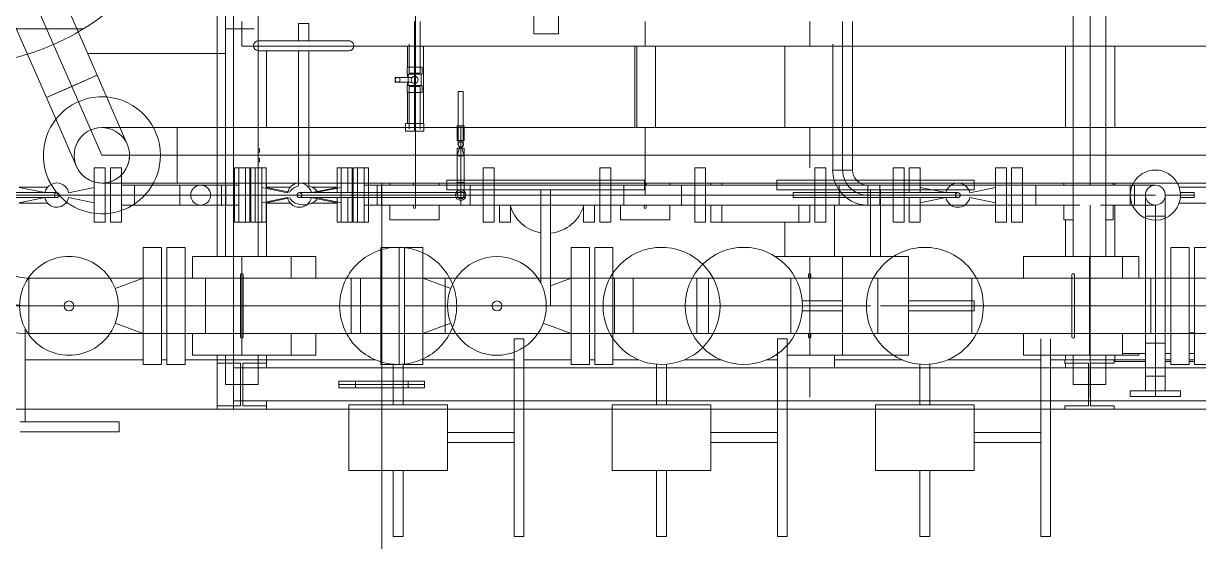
# Model space of a CAD drawing. Header units: inches. Extents: x -1128 to 651, y 96 to 845.
# Drawn here: x -1030.355 to -1027.134, y 722.71 to 724.13 of the extents above; entities that cross this region are included whole.
import ezdxf

# ---------------------------------------------------------------- set-up
doc = ezdxf.new("R2010")
doc.units = ezdxf.units.IN
doc.header["$MEASUREMENT"] = 0
doc.layers.add('EQUIPMENT LAYOUT-EMBED 1_DWG$0$DwgTemplate', color=7, linetype='Continuous')
doc.layers.add('Layout', color=6, linetype='Continuous', lineweight=18)

# ---------------------------------------------------------------- blocks, each defined once
blk = doc.blocks.new('A$C55974CAD')
at = {"layer": 'EQUIPMENT LAYOUT-EMBED 1_DWG$0$DwgTemplate', "color": 9, "lineweight": 0}
for p, q in [((50.5547, 7.6438), (50.5547, 6.8561)), ((49.4, 7.033), (49.4, 7.063)), ((50.05, 6.7737), (50.05, 6.7897)), ((50.0802, 6.45), (50.0198, 6.45)), ((50.255, 6.45), (50.0867, 6.45)), ((50.5547, 6.425), (50.5547, 6.3378)), ((49.5636, 6.375), (49.8636, 6.375)), ((50.05, 6.3473), (50.05, 6.3506)), ((49.475, 5.82), (49.475, 6.08)), ((50.05, 6.0364), (50.05, 6.0395)), ((50.0802, 5.8473), (50.3825, 5.8473)), ((50.3825, 5.8473), (52.2198, 5.8473)), ((50.05, 5.15), (50.255, 5.15)), ((50.5025, 5.15), (50.5775, 5.15)), ((49.525, 4.65), (49.4363, 4.65)), ((49.8636, 4.65), (49.5636, 4.65)), ((50.255, 4.65), (50.1325, 4.65)), ((50.5775, 4.65), (50.5025, 4.65)), ((50.0198, 3.7978), (49.4363, 3.7978)), ((49.5636, 3.8), (49.8636, 3.8)), ((52.2958, 3.7978), (50.0802, 3.7978)), ((50.05, 3.4825), (50.05, 3.5698))]:
    blk.add_line(p, q, dxfattribs=at)
at = {"layer": 'EQUIPMENT LAYOUT-EMBED 1_DWG$0$DwgTemplate', "color": 7, "lineweight": 0}
for p, q in [((50.3466, 6.9686), (50.9568, 7.2355)), ((49.7136, 7.1809), (49.7136, 7.0214)), ((50.0425, 7.1491), (50.0425, 6.9372)), ((50.0575, 7.1466), (50.0575, 6.9372)), ((50.9905, 7.1584), (50.3803, 6.8916)), ((50.05, 6.9304), (50.05, 7.0846)), ((50.414, 6.8145), (51.0243, 7.0813)), ((49.3316, 6.748), (49.3316, 7.048)), ((49.3616, 6.748), (49.3616, 7.048)), ((49.3616, 7.033), (49.6297, 7.033)), ((49.6297, 7.033), (49.6443, 7.033)), ((50.0425, 6.9738), (50.0267, 7.0513)), ((50.0575, 6.9738), (50.0733, 7.0513)), ((49.7978, 7.0214), (49.6295, 7.0214)), ((49.6295, 7.0214), (49.7136, 7.0214)), ((49.6295, 6.379), (49.6295, 7.0214)), ((49.7136, 7.0214), (49.7136, 7.0214)), ((49.7136, 7.0214), (49.7136, 7.0214)), ((49.7136, 7.0214), (49.7136, 6.379)), ((49.7136, 7.0214), (49.7978, 7.0214)), ((49.7978, 6.379), (49.7978, 7.0214)), ((50.1371, 6.8771), (50.3466, 6.9686)), ((50.3466, 6.9686), (50.3803, 6.8916)), ((50.414, 6.8145), (50.3466, 6.9686)), ((50.05, 6.7897), (50.05, 6.9304)), ((50.0426, 6.9011), (50.0267, 6.8231)), ((50.0574, 6.9011), (50.0733, 6.8231)), ((50.3803, 6.8916), (50.1708, 6.8)), ((50.3803, 6.8916), (50.414, 6.8145)), ((50.3803, 6.8916), (50.3803, 6.8916)), ((50.3803, 6.8915), (50.3803, 6.8916)), ((49.9674, 6.8231), (49.9946, 6.8231)), ((49.9674, 6.8231), (49.9674, 6.7897)), ((49.9946, 6.8231), (50.05, 6.8231)), ((50.05, 6.8231), (50.1325, 6.8231)), ((50.1325, 6.8231), (50.1325, 6.7897)), ((49.9674, 6.7897), (49.9933, 6.7897)), ((49.9933, 6.7897), (50.05, 6.7897)), ((50.05, 6.7897), (50.1325, 6.7897)), ((50.0867, 6.8), (50.0867, 6.6433)), ((50.1708, 6.8), (50.1708, 6.6222)), ((50.414, 6.8145), (50.2046, 6.7229)), ((50.255, 6.6433), (50.255, 6.8)), ((49.3316, 6.748), (49.3616, 6.748)), ((49.6612, 6.7594), (49.6295, 6.6746)), ((49.7661, 6.7594), (49.7978, 6.6746)), ((49.995, 6.7737), (49.9674, 6.7737)), ((49.9674, 6.7404), (49.9674, 6.7737)), ((50.05, 6.7737), (49.995, 6.7737)), ((50.05, 6.7737), (50.05, 6.7006)), ((50.1325, 6.7737), (50.05, 6.7737)), ((50.1325, 6.7404), (50.1325, 6.7737)), ((50.0033, 6.7404), (49.9674, 6.7404)), ((50.05, 6.7404), (50.0033, 6.7404)), ((50.0198, 6.7061), (50.0198, 6.7404)), ((50.1325, 6.7404), (50.05, 6.7404)), ((50.0802, 6.7006), (50.0802, 6.7404)), ((49.5358, 6.6746), (49.6295, 6.6746)), ((49.5358, 6.6746), (49.5358, 6.619)), ((49.6295, 6.6746), (49.7136, 6.6746)), ((49.6295, 6.6746), (49.7136, 6.6746)), ((49.7136, 6.6746), (49.7978, 6.6746)), ((49.7136, 6.6746), (49.7978, 6.6746)), ((49.7978, 6.6746), (49.8914, 6.6746)), ((49.8914, 6.6746), (49.8914, 6.619)), ((50.0198, 6.7006), (50.0198, 6.7061)), ((50.0234, 6.7006), (50.0198, 6.7006)), ((50.0234, 6.7006), (50.0198, 6.7006)), ((50.0198, 6.7006), (50.0198, 6.5635)), ((50.05, 6.7006), (50.0234, 6.7006)), ((50.0802, 6.7006), (50.0234, 6.7006)), ((50.0802, 6.7006), (50.05, 6.7006)), ((50.05, 6.6696), (50.05, 6.7006)), ((50.0802, 6.7006), (50.0802, 6.647)), ((50.05, 6.5635), (50.05, 6.6696)), ((50.0802, 6.647), (50.0802, 6.5635)), ((50.0867, 6.6433), (50.0867, 6.5714)), ((50.255, 6.5714), (50.255, 6.6433)), ((49.5358, 6.619), (49.6295, 6.619)), ((49.6295, 6.603), (49.5358, 6.603)), ((49.5358, 6.5475), (49.5358, 6.603)), ((49.6295, 6.619), (49.7136, 6.619)), ((49.7136, 6.603), (49.6295, 6.603)), ((49.7136, 6.619), (49.7978, 6.619)), ((49.7978, 6.603), (49.7136, 6.603)), ((49.7978, 6.619), (49.8914, 6.619)), ((49.8914, 6.603), (49.7978, 6.603)), ((49.8914, 6.5475), (49.8914, 6.603)), ((50.1708, 6.6222), (50.1708, 6.5714)), ((50.0867, 6.5714), (50.1708, 6.5714)), ((50.0867, 6.425), (50.0867, 6.5714)), ((50.1708, 6.5714), (50.0867, 6.5714)), ((50.1708, 6.5714), (50.1708, 6.425)), ((50.1708, 6.5714), (50.255, 6.5714)), ((50.1708, 6.5714), (50.1708, 6.5714)), ((50.1708, 6.5714), (50.1708, 6.5714)), ((50.255, 6.5714), (50.1708, 6.5714)), ((50.255, 6.425), (50.255, 6.5714)), ((49.6295, 6.5475), (49.5358, 6.5475)), ((49.7136, 6.5475), (49.6295, 6.5475)), ((49.7978, 6.5475), (49.7136, 6.5475)), ((49.8914, 6.5475), (49.7978, 6.5475)), ((50.0198, 6.5635), (50.05, 6.5635)), ((50.0198, 6.5635), (50.0198, 6.5)), ((50.0802, 6.5635), (50.0198, 6.5635)), ((50.05, 6.5635), (50.05, 6.5635)), ((50.05, 6.5301), (50.05, 6.5635)), ((50.05, 6.5635), (50.05, 6.5635)), ((50.05, 6.5635), (50.0802, 6.5635)), ((50.0802, 6.5635), (50.0802, 6.5)), ((50.0198, 6.425), (50.0198, 6.5)), ((50.05, 6.5), (50.05, 6.5301)), ((50.05, 6.5), (50.05, 6.425)), ((50.0802, 6.5), (50.0802, 6.425)), ((49.6295, 6.4857), (49.7136, 6.4857)), ((49.7136, 6.4857), (49.6295, 6.4857)), ((49.7136, 6.4857), (49.7978, 6.4857)), ((49.7978, 6.4857), (49.7136, 6.4857)), ((50.0198, 6.4365), (50.05, 6.4365)), ((50.0198, 6.4365), (50.05, 6.4365)), ((50.0198, 6.4238), (50.0198, 6.425)), ((50.05, 6.4365), (50.0802, 6.4365)), ((50.05, 6.4365), (50.0802, 6.4365)), ((50.05, 6.425), (50.05, 6.4238)), ((50.0802, 6.425), (50.0802, 6.4238)), ((50.0867, 6.325), (50.0867, 6.425)), ((50.1708, 6.425), (50.1708, 6.325)), ((50.255, 6.325), (50.255, 6.425)), ((49.9674, 6.3967), (50.05, 6.3967)), ((49.9674, 6.3967), (49.9674, 6.384)), ((50.0198, 6.4238), (50.0802, 6.4238)), ((50.0198, 6.4238), (50.0198, 6.384)), ((50.0802, 6.4238), (50.0198, 6.4238)), ((50.05, 6.3506), (50.05, 6.4238)), ((50.05, 6.4238), (50.05, 6.4238)), ((50.05, 6.4238), (50.05, 6.4238)), ((50.05, 6.3967), (50.1325, 6.3967)), ((50.0802, 6.4238), (50.0802, 6.384)), ((50.1325, 6.3967), (50.1325, 6.384)), ((49.6295, 6.371), (49.6295, 6.379)), ((49.6295, 6.0142), (49.6295, 6.371)), ((49.7136, 6.379), (49.7136, 6.371)), ((49.7136, 6.371), (49.7136, 6.0142)), ((49.7978, 6.371), (49.7978, 6.379)), ((49.7978, 6.0142), (49.7978, 6.371)), ((49.9674, 6.384), (50.1325, 6.384)), ((49.9674, 6.384), (49.9674, 6.3506)), ((49.9674, 6.3633), (50.05, 6.3633)), ((50.05, 6.3633), (50.1325, 6.3633)), ((50.1325, 6.384), (50.1325, 6.3506)), ((49.9674, 6.3506), (50.1325, 6.3506)), ((50.05, 6.3473), (49.9674, 6.3473)), ((49.9674, 6.3346), (49.9674, 6.3473)), ((50.1325, 6.3346), (49.9674, 6.3346)), ((49.9674, 6.325), (49.9674, 6.3346)), ((49.9674, 6.3013), (49.9674, 6.325)), ((50.05, 6.3346), (50.05, 6.3473)), ((50.1325, 6.3473), (50.05, 6.3473)), ((50.05, 6.3346), (50.05, 6.325)), ((50.05, 6.325), (50.05, 6.0395)), ((50.0867, 5.752), (50.0867, 6.325)), ((50.1325, 6.3346), (50.1325, 6.3473)), ((50.1325, 6.3013), (50.1325, 6.3346)), ((50.1708, 6.325), (50.1708, 4.5801)), ((50.255, 5.8778), (50.255, 6.325)), ((50.4881, 6.0499), (50.4881, 6.3242)), ((50.5186, 6.3242), (50.5186, 6.0499)), ((50.05, 6.314), (49.9674, 6.314)), ((50.0867, 6.3013), (49.9674, 6.3013)), ((50.0413, 6.2294), (50.0266, 6.3013)), ((50.0426, 6.236), (50.0267, 6.314)), ((50.1325, 6.314), (50.05, 6.314)), ((50.0574, 6.236), (50.0733, 6.314)), ((50.0586, 6.2294), (50.0733, 6.3013)), ((50.1325, 6.3013), (50.0867, 6.3013)), ((50.0425, 6.0395), (50.0425, 6.1999)), ((50.0575, 6.0395), (50.0575, 6.1999)), ((50.0867, 6.2023), (50.0777, 6.2023)), ((50.255, 6.2023), (50.0867, 6.2023)), ((50.4881, 6.2023), (50.255, 6.2023)), ((50.5707, 6.2023), (50.5186, 6.2023)), ((50.5707, 6.2023), (50.5707, 6.1718)), ((50.0413, 6.1447), (50.0266, 6.0728)), ((50.039, 6.146), (50.0267, 6.0858)), ((50.0425, 6.1632), (50.039, 6.146)), ((50.0575, 6.1632), (50.061, 6.146)), ((50.0586, 6.1447), (50.0733, 6.0728)), ((50.061, 6.146), (50.0733, 6.0858)), ((50.0867, 6.1718), (50.0777, 6.1718)), ((50.255, 6.1718), (50.0867, 6.1718)), ((50.4881, 6.1718), (50.255, 6.1718)), ((50.5707, 6.1718), (50.5186, 6.1718)), ((49.9674, 6.0858), (50.0293, 6.0858)), ((49.9674, 6.0858), (49.9674, 6.0728)), ((49.9674, 6.0728), (50.0867, 6.0728)), ((49.9674, 6.0728), (49.9674, 6.0395)), ((50.0293, 6.0858), (50.0425, 6.0858)), ((50.0575, 6.0858), (50.0707, 6.0858)), ((50.0707, 6.0858), (50.0867, 6.0858)), ((50.0867, 6.0858), (50.1325, 6.0858)), ((50.0867, 6.0728), (50.1325, 6.0728)), ((50.1325, 6.0858), (50.1325, 6.0728)), ((50.1325, 6.0728), (50.1325, 6.0395)), ((49.2136, 5.75), (49.2136, 6.05)), ((49.2136, 6.05), (49.4136, 6.05)), ((49.4136, 5.75), (49.4136, 6.05)), ((49.6295, 6.0427), (49.7136, 6.0427)), ((49.7136, 6.0427), (49.6295, 6.0427)), ((49.7136, 6.0427), (49.7978, 6.0427)), ((49.7978, 6.0427), (49.7136, 6.0427)), ((49.9674, 6.0524), (50.0425, 6.0524)), ((49.9674, 6.0395), (50.0867, 6.0395)), ((50.0425, 6.0364), (49.9674, 6.0364)), ((49.9674, 6.0235), (49.9674, 6.0364)), ((50.0425, 6.0235), (50.0425, 6.0395)), ((50.05, 6.0364), (50.0425, 6.0364)), ((50.05, 6.0364), (50.05, 6.0235)), ((50.0575, 6.0364), (50.05, 6.0364)), ((50.0575, 6.0524), (50.1325, 6.0524)), ((50.0575, 6.0235), (50.0575, 6.0395)), ((50.0867, 6.0364), (50.0575, 6.0364)), ((50.0867, 6.0395), (50.1325, 6.0395)), ((50.1325, 6.0364), (50.0867, 6.0364)), ((50.1325, 6.0235), (50.1325, 6.0364)), ((49.6295, 6.0142), (49.7136, 6.0142)), ((49.6295, 6.0142), (49.6295, 5.9525)), ((49.6295, 6.0142), (49.7136, 6.0142)), ((49.7136, 5.8969), (49.7136, 6.0142)), ((49.7136, 6.0142), (49.7978, 6.0142)), ((49.7136, 6.0142), (49.7978, 6.0142)), ((49.7978, 6.0142), (49.7978, 5.9525)), ((50.0867, 6.0235), (49.9674, 6.0235)), ((49.9674, 5.9901), (49.9674, 6.0235)), ((50.05, 6.0031), (49.9674, 6.0031)), ((50.0198, 5.9901), (50.0198, 6.0031)), ((50.0425, 5.6999), (50.0425, 6.0235)), ((50.05, 6.0235), (50.05, 5.9503)), ((50.1325, 6.0031), (50.05, 6.0031)), ((50.0575, 5.6999), (50.0575, 6.0235)), ((50.0802, 5.9901), (50.0802, 6.0031)), ((50.1325, 6.0235), (50.0867, 6.0235)), ((50.1325, 5.9901), (50.1325, 6.0235)), ((50.0867, 5.9901), (49.9674, 5.9901)), ((50.0198, 5.9503), (50.0198, 5.9901)), ((50.0802, 5.9633), (50.0198, 5.9633)), ((50.05, 5.9633), (50.0198, 5.9633)), ((50.0802, 5.9633), (50.05, 5.9633)), ((50.0802, 5.9503), (50.0802, 5.9901)), ((50.1325, 5.9901), (50.0867, 5.9901)), ((49.5358, 5.9525), (49.7136, 5.9525)), ((49.5358, 5.9525), (49.5358, 5.8969)), ((49.6295, 5.7572), (49.6295, 5.9525)), ((49.7136, 5.9525), (49.8914, 5.9525)), ((49.7978, 5.7572), (49.7978, 5.9525)), ((49.8914, 5.9525), (49.8914, 5.8969)), ((50.0802, 5.9503), (50.0198, 5.9503)), ((50.0198, 5.9503), (50.0802, 5.9503)), ((50.0198, 5.467), (50.0198, 5.9503)), ((50.05, 5.9503), (50.05, 5.467)), ((50.0802, 5.752), (50.0802, 5.9503)), ((49.0136, 5.885), (49.0136, 5.915)), ((49.0136, 5.915), (49.2136, 5.915)), ((49.4136, 5.915), (49.425, 5.915)), ((49.425, 5.915), (49.525, 5.915)), ((49.525, 5.915), (49.5358, 5.915)), ((49.5358, 5.915), (49.5365, 5.915)), ((49.5358, 5.8969), (49.7136, 5.8969)), ((49.7136, 5.8969), (49.8914, 5.8969)), ((50.3925, 5.909), (50.4, 5.909)), ((50.3925, 5.909), (50.3925, 5.8698)), ((50.4, 5.909), (50.4075, 5.909)), ((50.4075, 5.909), (50.4075, 5.8698)), ((49.0136, 5.885), (49.2136, 5.885)), ((49.4136, 5.885), (49.425, 5.885)), ((49.425, 5.885), (49.525, 5.885)), ((49.525, 5.885), (49.5365, 5.885)), ((49.7136, 5.8809), (49.5358, 5.8809)), ((49.5358, 5.8253), (49.5358, 5.8809)), ((49.7136, 5.8809), (49.7136, 5.319)), ((49.8914, 5.8809), (49.7136, 5.8809)), ((49.8914, 5.8253), (49.8914, 5.8809)), ((50.2437, 5.85), (50.2437, 5.8778)), ((50.2437, 5.8778), (50.2675, 5.8778)), ((50.25, 5.8667), (50.2675, 5.8667)), ((50.255, 5.8222), (50.255, 5.8778)), ((50.2675, 5.85), (50.2675, 5.8778)), ((50.2675, 5.8667), (50.3619, 5.8667)), ((50.3619, 5.873), (50.3619, 5.827)), ((50.3825, 5.873), (50.3619, 5.873)), ((50.3619, 5.8667), (50.3794, 5.8667)), ((50.3794, 5.8667), (50.3794, 5.8333)), ((50.3825, 5.873), (50.3825, 5.827)), ((50.3825, 5.8302), (50.3825, 5.8698)), ((50.3825, 5.8698), (50.4175, 5.8698)), ((50.3925, 5.8698), (50.3925, 5.8576)), ((50.4075, 5.8698), (50.4075, 5.8576)), ((50.4175, 5.827), (50.4175, 5.873)), ((50.4175, 5.873), (50.4381, 5.873)), ((50.4206, 5.8667), (50.4206, 5.8333)), ((50.4206, 5.8667), (50.4381, 5.8667)), ((50.4381, 5.827), (50.4381, 5.873)), ((50.4381, 5.8667), (50.5025, 5.8667)), ((50.5025, 5.8667), (50.5085, 5.8667)), ((49.7136, 5.8253), (49.5358, 5.8253)), ((49.7978, 5.8253), (49.6295, 5.8253)), ((49.6612, 5.7405), (49.6295, 5.8253)), ((49.8914, 5.8253), (49.7136, 5.8253)), ((49.7661, 5.7405), (49.7978, 5.8253)), ((50.25, 5.85), (50.2437, 5.85)), ((50.2437, 5.8222), (50.2437, 5.85)), ((50.2437, 5.8222), (50.2675, 5.8222)), ((50.2675, 5.85), (50.25, 5.85)), ((50.2675, 5.85), (50.25, 5.85)), ((50.25, 5.8333), (50.2675, 5.8333)), ((50.255, 4.5801), (50.255, 5.8222)), ((50.3619, 5.85), (50.2675, 5.85)), ((50.2675, 5.8222), (50.2675, 5.85)), ((50.2675, 5.8333), (50.3619, 5.8333)), ((50.3794, 5.85), (50.3619, 5.85)), ((50.3619, 5.85), (50.3794, 5.85)), ((50.3619, 5.8333), (50.3794, 5.8333)), ((50.3825, 5.827), (50.3619, 5.827)), ((50.3794, 5.85), (50.3825, 5.85)), ((50.3825, 5.85), (50.3825, 5.85)), ((50.4175, 5.85), (50.3825, 5.85)), ((50.3825, 5.8302), (50.4175, 5.8302)), ((50.4206, 5.85), (50.4175, 5.85)), ((50.4175, 5.827), (50.4381, 5.827)), ((50.4381, 5.85), (50.4206, 5.85)), ((50.4381, 5.85), (50.4206, 5.85)), ((50.4206, 5.8333), (50.4381, 5.8333)), ((50.5025, 5.85), (50.4381, 5.85)), ((50.4381, 5.8333), (50.5025, 5.8333)), ((50.5775, 5.85), (50.5025, 5.85)), ((50.5025, 5.8333), (50.5775, 5.8333)), ((49.2136, 5.75), (49.4136, 5.75)), ((49.2986, 5.548), (49.2986, 5.75)), ((49.3286, 5.548), (49.3286, 5.75)), ((49.6295, 5.7572), (49.7136, 5.7572)), ((49.6295, 5.7433), (49.6295, 5.7572)), ((49.7136, 5.7572), (49.6295, 5.7572)), ((49.7136, 5.7572), (49.7978, 5.7572)), ((49.7978, 5.7572), (49.7136, 5.7572)), ((49.7978, 5.7433), (49.7978, 5.7572)), ((50.0656, 5.752), (50.0656, 5.452)), ((50.0956, 5.752), (50.0656, 5.752)), ((50.0802, 5.152), (50.0802, 5.752)), ((50.0867, 5.152), (50.0867, 5.752)), ((50.0956, 5.752), (50.0956, 5.452)), ((49.6295, 5.7242), (49.6295, 5.7433)), ((49.6295, 5.4758), (49.6295, 5.7242)), ((49.7978, 5.7242), (49.7978, 5.7433)), ((49.7978, 5.4758), (49.7978, 5.7242)), ((50.0881, 5.7206), (50.05, 5.7206)), ((50.0881, 5.6993), (50.0881, 5.7206)), ((50.1926, 5.7206), (50.0881, 5.7206)), ((50.0881, 5.7206), (50.0881, 5.71)), ((50.1696, 5.7206), (50.1696, 5.6993)), ((50.1961, 5.7125), (50.1696, 5.7206)), ((50.1926, 5.6993), (50.1926, 5.7206)), ((50.255, 5.7175), (50.2044, 5.7175)), ((50.2162, 5.7206), (50.2162, 5.71)), ((50.255, 5.7206), (50.2162, 5.7206)), ((50.2289, 5.7175), (50.2392, 5.7206)), ((50.2392, 5.7175), (50.2392, 5.7206)), ((50.2606, 5.7206), (50.255, 5.7206)), ((50.3644, 5.7175), (50.255, 5.7175)), ((50.2606, 5.7206), (50.2606, 5.7175)), ((50.2606, 5.7175), (50.2606, 5.71)), ((50.3644, 5.7175), (50.3644, 5.71)), ((50.0802, 5.71), (50.0198, 5.71)), ((50.0802, 5.6815), (50.0198, 5.6815)), ((50.0198, 5.6815), (50.05, 5.6815)), ((50.05, 5.6999), (50.0425, 5.6999)), ((50.05, 5.71), (50.0881, 5.71)), ((50.0575, 5.6999), (50.05, 5.6999)), ((50.05, 5.6993), (50.0881, 5.6993)), ((50.05, 5.6815), (50.0802, 5.6815)), ((50.0881, 5.71), (50.1926, 5.71)), ((50.0881, 5.71), (50.0881, 5.71)), ((50.0881, 5.71), (50.0881, 5.71)), ((50.0881, 5.71), (50.0881, 5.6993)), ((50.1926, 5.6993), (50.0881, 5.6993)), ((50.1961, 5.7074), (50.1696, 5.6993)), ((50.1926, 5.71), (50.2162, 5.71)), ((50.255, 5.7025), (50.2044, 5.7025)), ((50.2162, 5.71), (50.2162, 5.71)), ((50.2162, 5.71), (50.2162, 5.71)), ((50.2606, 5.71), (50.2162, 5.71)), ((50.2162, 5.71), (50.2162, 5.6993)), ((50.255, 5.6993), (50.2162, 5.6993)), ((50.2289, 5.7025), (50.2392, 5.6993)), ((50.2392, 5.6993), (50.2392, 5.7025)), ((50.3644, 5.7025), (50.255, 5.7025)), ((50.2606, 5.6993), (50.255, 5.6993)), ((50.2606, 5.71), (50.2606, 5.7025)), ((50.2606, 5.7025), (50.2606, 5.6993)), ((50.3644, 5.71), (50.3644, 5.7025)), ((49.9674, 5.6417), (50.0198, 5.6417)), ((49.9674, 5.6417), (49.9674, 5.6084)), ((50.0198, 5.6417), (50.05, 5.6417)), ((50.05, 5.6417), (50.1325, 5.6417)), ((50.1325, 5.6417), (50.1325, 5.6084)), ((49.9674, 5.6084), (50.0198, 5.6084)), ((50.0198, 5.6084), (50.05, 5.6084)), ((50.05, 5.6084), (50.1325, 5.6084)), ((49.425, 5.548), (49.0136, 5.548)), ((49.0136, 5.518), (49.0136, 5.548)), ((49.525, 5.548), (49.425, 5.548)), ((49.5729, 5.548), (49.525, 5.548)), ((49.6136, 5.548), (49.5729, 5.548)), ((49.6136, 5.518), (49.6136, 5.548)), ((49.425, 5.518), (49.0136, 5.518)), ((49.525, 5.518), (49.425, 5.518)), ((49.588, 5.518), (49.525, 5.518)), ((49.6136, 5.518), (49.588, 5.518)), ((49.6295, 5.3746), (49.6295, 5.4758)), ((50.0656, 5.467), (49.783, 5.467)), ((49.7978, 5.467), (49.7978, 5.4758)), ((49.7978, 5.437), (49.7978, 5.467)), ((50.0198, 5.437), (50.0198, 5.467)), ((50.05, 5.467), (50.05, 5.437)), ((49.6612, 5.4594), (49.6295, 5.3746)), ((49.7136, 5.45), (49.7136, 5.437)), ((50.0656, 5.437), (49.7136, 5.437)), ((49.7745, 5.437), (49.7978, 5.3746)), ((49.7978, 5.3746), (49.7978, 5.437)), ((50.0198, 4.4738), (50.0198, 5.437)), ((50.05, 5.437), (50.05, 4.548)), ((50.0656, 5.452), (50.0656, 5.152)), ((50.0956, 5.452), (50.0956, 5.152)), ((49.5358, 5.3746), (49.7136, 5.3746)), ((49.5358, 5.3746), (49.5358, 5.319)), ((49.6295, 5.319), (49.6295, 5.3746)), ((49.6295, 5.3746), (49.7136, 5.3746)), ((49.7136, 5.3746), (49.7978, 5.3746)), ((49.7136, 5.3746), (49.8914, 5.3746)), ((49.7978, 5.319), (49.7978, 5.3746)), ((49.8914, 5.3746), (49.8914, 5.319)), ((49.5358, 5.319), (49.7136, 5.319)), ((49.6295, 5.303), (49.6295, 5.319)), ((49.7136, 5.319), (49.7136, 5.303)), ((49.7136, 5.319), (49.8914, 5.319)), ((49.7978, 5.303), (49.7978, 5.319)), ((49.7136, 5.303), (49.5358, 5.303)), ((49.5358, 5.2475), (49.5358, 5.303)), ((49.6295, 5.2475), (49.6295, 5.303)), ((49.7136, 5.303), (49.7136, 5.1857)), ((49.8914, 5.303), (49.7136, 5.303)), ((49.7978, 5.2475), (49.7978, 5.303)), ((49.8914, 5.2475), (49.8914, 5.303)), ((50.0198, 5.2873), (49.9674, 5.2873)), ((49.9674, 5.2539), (49.9674, 5.2873)), ((50.05, 5.2873), (50.0198, 5.2873)), ((50.1325, 5.2873), (50.05, 5.2873)), ((50.1325, 5.2539), (50.1325, 5.2873)), ((49.2136, 4.95), (49.2136, 5.25)), ((49.2136, 5.25), (49.4136, 5.25)), ((49.4136, 4.95), (49.4136, 5.25)), ((49.7136, 5.2475), (49.5358, 5.2475)), ((49.6295, 5.1857), (49.6295, 5.2475)), ((49.8914, 5.2475), (49.7136, 5.2475)), ((49.7978, 5.1857), (49.7978, 5.2475)), ((50.0198, 5.2539), (49.9674, 5.2539)), ((50.05, 5.2539), (50.0198, 5.2539)), ((50.1325, 5.2539), (50.05, 5.2539)), ((49.6295, 5.2427), (49.7136, 5.2427)), ((49.7136, 5.2427), (49.6295, 5.2427)), ((49.7136, 5.2427), (49.7978, 5.2427)), ((49.7978, 5.2427), (49.7136, 5.2427)), ((50.0802, 5.2141), (50.0198, 5.2141)), ((50.05, 5.2141), (50.0198, 5.2141)), ((50.0802, 5.2141), (50.05, 5.2141)), ((49.6295, 5.1857), (49.7136, 5.1857)), ((49.6295, 5.0066), (49.6295, 5.1857)), ((49.7136, 5.1857), (49.6295, 5.1857)), ((49.7136, 5.1857), (49.7136, 5.0278)), ((49.7136, 5.1857), (49.7978, 5.1857)), ((49.7978, 5.1857), (49.7136, 5.1857)), ((49.7978, 5.0066), (49.7978, 5.1857)), ((50.0956, 5.152), (50.0656, 5.152)), ((50.0802, 4.75), (50.0802, 5.152)), ((50.0867, 4.75), (50.0867, 5.152)), ((49.0136, 5.085), (49.0136, 5.115)), ((49.0136, 5.115), (49.2136, 5.115)), ((49.4136, 5.115), (49.425, 5.115)), ((49.425, 5.115), (49.525, 5.115)), ((49.525, 5.115), (49.5365, 5.115)), ((49.0136, 5.085), (49.2136, 5.085)), ((49.4136, 5.085), (49.425, 5.085)), ((49.425, 5.085), (49.525, 5.085)), ((49.525, 5.085), (49.5365, 5.085)), ((50.0198, 5.0391), (50.05, 5.0391)), ((50.0802, 5.0391), (50.0198, 5.0391)), ((50.05, 5.0391), (50.0802, 5.0391)), ((49.6295, 4.9927), (49.6295, 5.0066)), ((49.7136, 5.0278), (49.7136, 4.9927)), ((49.7978, 4.9927), (49.7978, 5.0066)), ((49.9674, 4.9993), (50.0198, 4.9993)), ((49.9674, 4.9993), (49.9674, 4.966)), ((50.0198, 4.9993), (50.05, 4.9993)), ((50.05, 4.9993), (50.0802, 4.9993)), ((50.0802, 4.9993), (50.0867, 4.9993)), ((50.0867, 4.9993), (50.1325, 4.9993)), ((50.1325, 4.9993), (50.1325, 4.966)), ((49.6295, 4.9927), (49.6295, 4.9927)), ((49.6295, 4.9927), (49.7136, 4.9927)), ((49.7136, 4.9927), (49.6295, 4.9927)), ((49.6295, 4.7072), (49.6295, 4.9927)), ((49.7136, 4.9927), (49.7978, 4.9927)), ((49.7136, 4.9927), (49.7136, 4.7072)), ((49.7136, 4.9927), (49.7136, 4.9927)), ((49.7978, 4.9927), (49.7136, 4.9927)), ((49.7978, 4.9927), (49.7978, 4.9927)), ((49.7978, 4.7072), (49.7978, 4.9927)), ((49.9674, 4.966), (50.0198, 4.966)), ((50.0198, 4.966), (50.05, 4.966)), ((50.05, 4.966), (50.0802, 4.966)), ((50.0802, 4.966), (50.0867, 4.966)), ((50.0867, 4.966), (50.1325, 4.966)), ((49.2136, 4.95), (49.4136, 4.95)), ((49.2986, 4.748), (49.2986, 4.95)), ((49.3286, 4.748), (49.3286, 4.95)), ((49.7136, 4.9572), (49.6295, 4.9572)), ((49.6295, 4.9572), (49.7136, 4.9572)), ((49.7978, 4.9572), (49.7136, 4.9572)), ((49.7136, 4.9572), (49.7978, 4.9572)), ((49.425, 4.748), (49.0136, 4.748)), ((49.0136, 4.718), (49.0136, 4.748)), ((49.525, 4.748), (49.425, 4.748)), ((49.568, 4.748), (49.525, 4.748)), ((49.6136, 4.748), (49.568, 4.748)), ((49.6136, 4.718), (49.6136, 4.748)), ((50.0656, 4.75), (50.0656, 4.15)), ((50.0956, 4.75), (50.0656, 4.75)), ((50.0802, 4.4738), (50.0802, 4.75)), ((50.0867, 4.15), (50.0867, 4.75)), ((50.0956, 4.75), (50.0956, 4.15)), ((49.425, 4.718), (49.0136, 4.718)), ((49.525, 4.718), (49.425, 4.718)), ((49.5945, 4.718), (49.525, 4.718)), ((49.6136, 4.718), (49.5945, 4.718)), ((49.6295, 4.7072), (49.7978, 4.7072)), ((49.6295, 4.6933), (49.6295, 4.7072)), ((49.7136, 4.7072), (49.6295, 4.7072)), ((49.6295, 4.55), (49.6295, 4.6933)), ((49.7136, 4.7072), (49.7136, 4.465)), ((49.7136, 4.7072), (49.7136, 4.7072)), ((49.7136, 4.7072), (49.7136, 4.7072)), ((49.7978, 4.7072), (49.7136, 4.7072)), ((49.7978, 4.6933), (49.7978, 4.7072)), ((49.7978, 4.55), (49.7978, 4.6933)), ((50.0425, 4.7), (50.05, 4.7)), ((50.0425, 4.7), (50.0425, 4.2)), ((50.05, 4.7), (50.0575, 4.7)), ((50.0575, 4.7), (50.0575, 4.2)), ((49.6986, 4.55), (49.6986, 4.6728)), ((49.7286, 4.55), (49.7286, 4.6728)), ((50.0198, 4.634), (49.9674, 4.634)), ((49.9674, 4.6006), (49.9674, 4.634)), ((50.05, 4.634), (50.0198, 4.634)), ((50.1325, 4.634), (50.05, 4.634)), ((50.1325, 4.6006), (50.1325, 4.634)), ((50.0198, 4.6006), (49.9674, 4.6006)), ((50.05, 4.6006), (50.0198, 4.6006)), ((50.1325, 4.6006), (50.05, 4.6006)), ((50.1262, 4.5198), (50.1262, 4.5801)), ((50.5025, 4.5801), (50.1262, 4.5801)), ((50.1262, 4.5801), (50.1262, 4.5198)), ((50.1708, 4.5801), (50.1708, 4.5198)), ((50.255, 4.5198), (50.255, 4.5801)), ((50.5085, 4.5801), (50.5025, 4.5801)), ((49.8636, 4.55), (49.5636, 4.55)), ((49.5636, 4.35), (49.5636, 4.55)), ((49.6295, 4.4427), (49.6295, 4.55)), ((49.7978, 4.4427), (49.7978, 4.55)), ((49.8636, 4.35), (49.8636, 4.55)), ((50.05, 4.5608), (50.0198, 4.5608)), ((50.0802, 4.5608), (50.0198, 4.5608)), ((50.0802, 4.5608), (50.05, 4.5608)), ((50.05, 4.548), (50.05, 4.4738)), ((50.1262, 4.55), (50.5025, 4.55)), ((50.1262, 4.55), (50.1262, 4.55)), ((50.1262, 4.55), (50.1262, 4.55)), ((50.5025, 4.55), (50.5775, 4.55)), ((50.5025, 4.5198), (50.1262, 4.5198)), ((50.1708, 4.5198), (50.1708, 3.85)), ((50.255, 3.85), (50.255, 4.5198)), ((50.5775, 4.5198), (50.5025, 4.5198)), ((50.0656, 4.465), (49.8636, 4.465)), ((50.0656, 4.4738), (50.0198, 4.4738)), ((50.0198, 4.4738), (50.0198, 4.465)), ((50.0198, 4.4738), (50.0656, 4.4738)), ((50.0198, 4.465), (50.0198, 4.435)), ((50.05, 4.465), (50.05, 4.4738)), ((50.05, 4.4738), (50.05, 4.4738)), ((50.05, 4.4738), (50.05, 4.4738)), ((50.05, 4.435), (50.05, 4.465)), ((50.0802, 4.4738), (50.0656, 4.4738)), ((50.0656, 4.4738), (50.0802, 4.4738)), ((50.0802, 4.4738), (50.0802, 4.15)), ((49.2136, 4.15), (49.2136, 4.45)), ((49.2136, 4.45), (49.4136, 4.45)), ((49.4136, 4.15), (49.4136, 4.45)), ((49.7978, 4.4427), (49.6295, 4.4427)), ((49.6295, 4.35), (49.6295, 4.4427)), ((49.6295, 4.4427), (49.7978, 4.4427)), ((49.7136, 4.435), (49.7136, 4.1572)), ((49.7978, 4.35), (49.7978, 4.4427)), ((50.0656, 4.435), (49.8636, 4.435)), ((50.0802, 4.4366), (50.0198, 4.4366)), ((50.0198, 4.4366), (50.05, 4.4366)), ((50.0198, 4.435), (50.0198, 3.85)), ((50.05, 4.4366), (50.0802, 4.4366)), ((50.05, 3.85), (50.05, 4.435)), ((49.9674, 4.3968), (50.0198, 4.3968)), ((49.9674, 4.3968), (49.9674, 4.3634)), ((50.0198, 4.3968), (50.05, 4.3968)), ((50.05, 4.3968), (50.1325, 4.3968)), ((50.1325, 4.3968), (50.1325, 4.3634)), ((49.9674, 4.3634), (50.0198, 4.3634)), ((50.0198, 4.3634), (50.05, 4.3634)), ((50.05, 4.3634), (50.1325, 4.3634)), ((49.8636, 4.35), (49.5636, 4.35)), ((49.6295, 4.1572), (49.6295, 4.35)), ((49.6986, 4.15), (49.6986, 4.35)), ((49.7286, 4.15), (49.7286, 4.35)), ((49.7978, 4.1572), (49.7978, 4.35)), ((50.0198, 4.3474), (49.9674, 4.3474)), ((49.9674, 4.3141), (49.9674, 4.3474)), ((50.0425, 4.3474), (50.0198, 4.3474)), ((50.1325, 4.3474), (50.0575, 4.3474)), ((50.1325, 4.3141), (50.1325, 4.3474)), ((49.0136, 4.285), (49.0136, 4.315)), ((49.0136, 4.315), (49.2136, 4.315)), ((49.0136, 4.285), (49.2136, 4.285)), ((49.4136, 4.315), (49.425, 4.315)), ((49.4136, 4.285), (49.425, 4.285)), ((49.425, 4.315), (49.525, 4.315)), ((49.425, 4.285), (49.525, 4.285)), ((49.525, 4.315), (49.5365, 4.315)), ((49.525, 4.285), (49.5365, 4.285)), ((50.0198, 4.3141), (49.9674, 4.3141)), ((50.0425, 4.3141), (50.0198, 4.3141)), ((50.0425, 4.2366), (50.0267, 4.3141)), ((50.1325, 4.3141), (50.0575, 4.3141)), ((50.0575, 4.2366), (50.0733, 4.3141)), ((49.2136, 4.15), (49.4136, 4.15)), ((49.2986, 3.948), (49.2986, 4.15)), ((49.3286, 3.948), (49.3286, 4.15)), ((49.6295, 4.1572), (49.6986, 4.1572)), ((49.6295, 3.854), (49.6295, 4.1572)), ((49.6986, 4.1572), (49.6295, 4.1572)), ((49.6986, 4.1572), (49.7286, 4.1572)), ((49.7286, 4.1572), (49.6986, 4.1572)), ((49.7286, 4.15), (49.6986, 4.15)), ((49.7136, 4.1572), (49.7136, 4.15)), ((49.7136, 4.1572), (49.7136, 4.1572)), ((49.7136, 4.1572), (49.7136, 4.1572)), ((49.7136, 4.15), (49.7136, 3.854)), ((49.7286, 4.1572), (49.7978, 4.1572)), ((49.7978, 4.1572), (49.7286, 4.1572)), ((49.7978, 3.854), (49.7978, 4.1572)), ((50.0426, 4.1639), (50.0267, 4.0859)), ((50.0574, 4.1639), (50.0733, 4.0859)), ((50.0956, 4.15), (50.0656, 4.15)), ((50.0802, 4.15), (50.0802, 3.85)), ((50.0867, 3.85), (50.0867, 4.15)), ((49.9674, 4.0859), (50.0198, 4.0859)), ((49.9674, 4.0859), (49.9674, 4.0525)), ((50.0198, 4.0859), (50.05, 4.0859)), ((50.05, 4.0859), (50.0802, 4.0859)), ((50.0802, 4.0859), (50.0867, 4.0859)), ((50.0867, 4.0859), (50.1325, 4.0859)), ((50.1325, 4.0859), (50.1325, 4.0525)), ((49.9674, 4.0525), (50.0198, 4.0525)), ((50.0198, 4.0365), (49.9674, 4.0365)), ((49.9674, 4.0032), (49.9674, 4.0365)), ((50.0198, 4.0525), (50.05, 4.0525)), ((50.05, 4.0365), (50.0198, 4.0365)), ((50.05, 4.0525), (50.0802, 4.0525)), ((50.0802, 4.0365), (50.05, 4.0365)), ((50.0802, 4.0525), (50.0867, 4.0525)), ((50.0867, 4.0365), (50.0802, 4.0365)), ((50.0867, 4.0525), (50.1325, 4.0525)), ((50.1325, 4.0365), (50.0867, 4.0365)), ((50.1325, 4.0032), (50.1325, 4.0365)), ((50.0198, 4.0032), (49.9674, 4.0032)), ((50.05, 4.0032), (50.0198, 4.0032)), ((50.0802, 4.0032), (50.05, 4.0032)), ((50.0867, 4.0032), (50.0802, 4.0032)), ((50.1325, 4.0032), (50.0867, 4.0032)), ((50.0802, 3.9634), (50.0198, 3.9634)), ((50.05, 3.9634), (50.0198, 3.9634)), ((50.0802, 3.9634), (50.05, 3.9634)), ((49.425, 3.948), (49.0136, 3.948)), ((49.0136, 3.918), (49.0136, 3.948)), ((49.525, 3.948), (49.425, 3.948)), ((49.5636, 3.948), (49.525, 3.948)), ((49.6136, 3.948), (49.5636, 3.948)), ((49.425, 3.918), (49.0136, 3.918)), ((49.525, 3.918), (49.425, 3.918)), ((49.5636, 3.918), (49.525, 3.918)), ((49.6136, 3.918), (49.5636, 3.918)), ((49.6295, 3.846), (49.6295, 3.854)), ((49.6295, 3.6142), (49.6295, 3.846)), ((49.7136, 3.854), (49.7136, 3.846)), ((49.7136, 3.846), (49.7136, 3.6142)), ((49.7978, 3.846), (49.7978, 3.854)), ((49.7978, 3.6142), (49.7978, 3.846)), ((50.0198, 3.85), (50.0198, 3.8293)), ((50.05, 3.75), (50.05, 3.85)), ((50.0802, 3.85), (50.0802, 3.75)), ((50.0867, 3.75), (50.0867, 3.85)), ((50.1708, 3.85), (50.1708, 3.75)), ((50.255, 3.75), (50.255, 3.85)), ((50.0198, 3.7663), (50.0198, 3.75)), ((50.0198, 3.75), (50.0198, 3.6762)), ((50.05, 3.6762), (50.05, 3.75)), ((50.0802, 3.75), (50.0802, 3.6762)), ((50.0867, 3.352), (50.0867, 3.75)), ((50.1708, 3.75), (50.1708, 2.85)), ((50.255, 2.83), (50.255, 3.75)), ((49.4384, 3.6762), (49.4384, 3.6)), ((49.456, 3.6762), (49.4384, 3.6762)), ((49.456, 3.6762), (49.456, 3.6)), ((50.0198, 3.6762), (50.0802, 3.6762)), ((50.0198, 3.6), (50.0198, 3.6762)), ((50.0802, 3.6762), (50.0198, 3.6762)), ((50.0198, 3.6635), (50.0802, 3.6635)), ((50.0802, 3.6635), (50.0198, 3.6635)), ((50.05, 3.6762), (50.05, 3.6762)), ((50.05, 3.6762), (50.05, 3.6762)), ((50.05, 3.6), (50.05, 3.6762)), ((50.0802, 3.6762), (50.0802, 3.6)), ((49.5004, 3.6301), (49.456, 3.6301)), ((49.5004, 3.6301), (49.5004, 3.6)), ((49.5004, 3.6301), (49.5004, 3.5698)), ((49.5004, 3.6301), (49.525, 3.6301)), ((49.525, 3.6301), (49.6295, 3.6301)), ((49.6295, 3.6301), (49.7978, 3.6301)), ((49.6295, 3.6142), (49.7978, 3.6142)), ((49.6295, 3.6142), (49.7136, 3.6142)), ((49.6295, 3.6142), (49.6295, 3.5525)), ((49.7136, 3.4969), (49.7136, 3.6142)), ((49.7136, 3.6142), (49.7978, 3.6142)), ((49.7978, 3.6301), (49.98, 3.6301)), ((49.7978, 3.6142), (49.7978, 3.5525)), ((49.98, 3.6301), (49.9865, 3.6301)), ((49.9865, 3.6301), (49.9865, 3.5698)), ((49.9865, 3.6301), (49.9865, 3.5698)), ((50.05, 3.6301), (49.9865, 3.6301)), ((49.4384, 3.6), (49.5004, 3.6)), ((49.4384, 3.6), (49.4384, 3.5238)), ((49.456, 3.6), (49.456, 3.5238)), ((49.5004, 3.5698), (49.456, 3.5698)), ((49.5004, 3.6), (49.5004, 3.5698)), ((49.525, 3.6), (49.5004, 3.6)), ((49.5004, 3.5698), (49.525, 3.5698)), ((49.6295, 3.6), (49.525, 3.6)), ((49.525, 3.5698), (49.6295, 3.5698)), ((49.7978, 3.6), (49.6295, 3.6)), ((49.6295, 3.5698), (49.7978, 3.5698)), ((49.9738, 3.6), (49.7978, 3.6)), ((49.7978, 3.5698), (49.98, 3.5698)), ((49.9865, 3.6), (49.9738, 3.6)), ((49.98, 3.5698), (49.9865, 3.5698)), ((49.9865, 3.6), (50.0198, 3.6)), ((49.9865, 3.6), (49.9865, 3.6)), ((50.05, 3.5698), (49.9865, 3.5698)), ((49.5358, 3.5525), (49.7136, 3.5525)), ((49.5358, 3.5525), (49.5358, 3.4969)), ((49.6295, 3.4), (49.6295, 3.5525)), ((49.7136, 3.5525), (49.8914, 3.5525)), ((49.7978, 3.4969), (49.7978, 3.5525)), ((49.8914, 3.5525), (49.8914, 3.4969)), ((49.456, 3.5238), (49.4384, 3.5238)), ((50.0425, 3.4825), (50.0425, 3.5241)), ((50.0575, 3.4825), (50.0575, 3.5241)), ((49.5358, 3.4969), (49.7136, 3.4969)), ((49.7136, 3.4809), (49.5358, 3.4809)), ((49.5358, 3.4253), (49.5358, 3.4809)), ((49.7136, 3.4969), (49.7136, 3.4809)), ((49.7136, 3.4969), (49.8914, 3.4969)), ((49.7136, 2.919), (49.7136, 3.4809)), ((49.8914, 3.4809), (49.7136, 3.4809)), ((49.7978, 3.4809), (49.7978, 3.4969)), ((49.7978, 3.4253), (49.7978, 3.4809)), ((49.8914, 3.4253), (49.8914, 3.4809)), ((50.0575, 3.4825), (50.0425, 3.4825))]:
    blk.add_line(p, q, dxfattribs=at)
at = {"layer": 'EQUIPMENT LAYOUT-EMBED 1_DWG$0$DwgTemplate', "color": 1, "lineweight": 0}
for p, q in [((49.4, 6.45), (49.4, 7.033)), ((49.55, 6.6746), (49.55, 7.033)), ((50.026, 6.9652), (50.026, 7.0513)), ((50.074, 6.9652), (50.074, 7.0513)), ((50.026, 6.9031), (50.026, 6.9092)), ((50.4797, 6.8432), (50.4797, 6.425)), ((49.55, 6.603), (49.55, 6.619)), ((49.55, 6.45), (49.55, 6.5475)), ((49.4, 6.45), (49.4, 6.4)), ((49.41, 6.45), (49.4, 6.45)), ((49.41, 6.3785), (49.41, 6.45)), ((49.54, 6.45), (49.41, 6.45)), ((49.475, 6.425), (49.5636, 6.425)), ((49.475, 6.325), (49.475, 6.425)), ((49.55, 6.45), (49.54, 6.45)), ((49.54, 6.45), (49.54, 6.3785)), ((49.55, 6.3), (49.55, 6.45)), ((49.5636, 6.45), (49.55, 6.45)), ((50.0198, 6.45), (49.8636, 6.45)), ((49.8636, 6.425), (51.1555, 6.425)), ((50.0867, 6.45), (50.0802, 6.45)), ((51.1555, 6.45), (50.255, 6.45)), ((49.425, 1.275), (49.425, 6.4)), ((49.525, 1.275), (49.525, 6.4)), ((49.54, 6.3785), (49.41, 6.3785)), ((49.41, 6.3715), (49.54, 6.3715)), ((49.41, 6.3), (49.41, 6.3715)), ((49.54, 6.3715), (49.54, 6.3)), ((50.5025, 6.375), (50.5775, 6.375)), ((50.5025, 1.275), (50.5025, 6.375)), ((49.475, 6.325), (49.5636, 6.325)), ((49.8636, 6.325), (51.0952, 6.325)), ((49.4, 6.3), (49.41, 6.3)), ((49.425, 6.3), (49.41, 6.3)), ((49.54, 6.3), (49.525, 6.3)), ((49.54, 6.3), (49.55, 6.3)), ((49.55, 5.9695), (49.55, 6.3)), ((49.5636, 6.3), (49.55, 6.3)), ((50.0269, 6.3), (49.8636, 6.3)), ((50.026, 6.2279), (50.026, 6.3013)), ((50.0867, 6.3), (50.0731, 6.3)), ((50.074, 6.2279), (50.074, 6.3013)), ((50.4881, 6.3), (50.255, 6.3)), ((50.026, 6.0858), (50.026, 6.1613)), ((50.074, 6.0858), (50.074, 6.1613)), ((50.026, 6.0364), (50.026, 6.0395)), ((50.074, 6.0364), (50.074, 6.0395)), ((48.865, 5.95), (49.465, 5.95)), ((49.465, 5.95), (49.485, 5.95)), ((49.485, 5.95), (49.5358, 5.95)), ((49.5358, 5.95), (49.8914, 5.95)), ((49.8914, 5.95), (50.085, 5.95)), ((50.2675, 5.8713), (50.3619, 5.8713)), ((50.3825, 5.8713), (50.3925, 5.8713)), ((50.4075, 5.8713), (50.4175, 5.8713)), ((50.4381, 5.8713), (50.5025, 5.8713)), ((49.55, 5.548), (49.55, 5.8253)), ((50.2675, 5.8233), (50.5025, 5.8233)), ((49.55, 5.3746), (49.55, 5.518)), ((50.54, 5.4875), (51.1, 5.4875)), ((50.54, 5.4125), (50.54, 5.4875)), ((50.54, 5.4125), (51.1, 5.4125)), ((49.55, 5.303), (49.55, 5.319)), ((49.55, 5.1695), (49.55, 5.2475)), ((50.255, 5.1815), (50.5025, 5.1815)), ((50.5025, 5.1755), (50.255, 5.1755)), ((50.255, 5.1185), (50.5025, 5.1185)), ((49.55, 4.9195), (49.55, 5.0305)), ((49.55, 4.748), (49.55, 4.7805)), ((49.9674, 4.725), (49.8636, 4.725)), ((50.5025, 4.725), (50.255, 4.725)), ((49.5636, 4.575), (49.525, 4.575)), ((49.55, 4.3695), (49.55, 4.575)), ((50.0198, 4.575), (49.8636, 4.575)), ((49.55, 3.948), (49.55, 4.2305)), ((49.55, 3.875), (49.55, 3.918)), ((49.4, 3.875), (49.41, 3.875)), ((49.41, 3.8035), (49.41, 3.875)), ((49.54, 3.8728), (49.525, 3.8728)), ((49.55, 3.875), (49.54, 3.875)), ((49.54, 3.875), (49.54, 3.8035)), ((49.55, 3.725), (49.55, 3.875)), ((49.5636, 3.8728), (49.55, 3.8728)), ((49.975, 3.8728), (49.8636, 3.8728)), ((50.5025, 3.8728), (50.255, 3.8728)), ((49.475, 3.75), (49.475, 3.85)), ((49.475, 3.85), (49.5636, 3.85)), ((49.8636, 3.85), (51.7495, 3.85)), ((49.54, 3.8035), (49.41, 3.8035)), ((49.41, 3.7965), (49.41, 3.725)), ((49.54, 3.7965), (49.41, 3.7965)), ((49.54, 3.725), (49.54, 3.7965)), ((49.475, 3.75), (49.5636, 3.75)), ((49.8636, 3.75), (51.65, 3.75)), ((49.41, 3.725), (49.4, 3.725)), ((49.54, 3.725), (49.55, 3.725)), ((49.545, 3.725), (49.545, 3.6301)), ((49.5636, 3.7228), (49.545, 3.7228)), ((49.55, 3.6301), (49.55, 3.7228)), ((50.0198, 3.7228), (49.8636, 3.7228)), ((50.0867, 3.7228), (50.0802, 3.7228)), ((50.5025, 3.7228), (50.255, 3.7228)), ((49.545, 3.5698), (49.545, 3.5525)), ((49.55, 3.5525), (49.55, 3.5698)), ((50.026, 3.067), (50.026, 3.5277)), ((50.074, 3.352), (50.074, 3.5277)), ((49.545, 3.4969), (49.545, 3.4809)), ((49.55, 3.4809), (49.55, 3.4969))]:
    blk.add_line(p, q, dxfattribs=at)
at = {"layer": 'EQUIPMENT LAYOUT-EMBED 1_DWG$0$DwgTemplate', "color": 3, "lineweight": 0}
for p, q in [((49.5636, 6.225), (49.5636, 6.525)), ((49.5636, 6.525), (49.6295, 6.525)), ((49.7978, 6.525), (49.8636, 6.525)), ((49.8636, 6.225), (49.8636, 6.525)), ((49.6196, 6.379), (49.8076, 6.379)), ((49.8076, 6.371), (49.6196, 6.371)), ((50.1508, 6.325), (50.1508, 6.3215)), ((50.1508, 6.3215), (50.1608, 6.3215)), ((50.1608, 6.3215), (50.1608, 6.325)), ((50.1808, 6.325), (50.1808, 6.3215)), ((50.1808, 6.3215), (50.1908, 6.3215)), ((50.1908, 6.3215), (50.1908, 6.325)), ((49.5636, 6.225), (49.6295, 6.225)), ((49.5636, 6.15), (49.5636, 6.225)), ((49.7978, 6.225), (49.8636, 6.225)), ((49.8636, 6.15), (49.8636, 6.225)), ((49.5636, 6.15), (49.6295, 6.15)), ((49.7978, 6.15), (49.8636, 6.15)), ((49.975, 5.775), (49.975, 5.925)), ((49.975, 5.925), (50.0198, 5.925)), ((50.0802, 5.925), (50.0867, 5.925)), ((50.012, 5.853), (50.0198, 5.853)), ((50.0198, 5.847), (50.012, 5.847)), ((50.0802, 5.8473), (50.0198, 5.8473)), ((50.0802, 5.853), (50.0867, 5.853)), ((50.0867, 5.847), (50.0802, 5.847)), ((49.975, 5.775), (50.0198, 5.775)), ((50.0802, 5.775), (50.0867, 5.775)), ((49.975, 5.075), (49.975, 5.225)), ((49.975, 5.225), (50.0198, 5.225)), ((50.012, 5.153), (50.0198, 5.153)), ((50.0198, 5.147), (50.012, 5.147)), ((50.0867, 5.147), (50.0802, 5.147)), ((49.975, 5.075), (50.0198, 5.075)), ((50.0802, 5.075), (50.0867, 5.075)), ((49.5636, 4.748), (49.5636, 4.7545)), ((49.8636, 4.55), (49.8636, 4.7545)), ((49.5636, 4.55), (49.5636, 4.718)), ((49.6196, 4.654), (49.6295, 4.654)), ((49.6295, 4.646), (49.6196, 4.646)), ((49.7978, 4.654), (49.8076, 4.654)), ((49.8076, 4.646), (49.7978, 4.646)), ((49.5636, 3.7), (49.5636, 4)), ((49.5636, 4), (49.6295, 4)), ((49.7978, 4), (49.8636, 4)), ((49.8636, 3.7), (49.8636, 4)), ((49.975, 3.85), (49.975, 3.878)), ((49.975, 3.878), (50.0198, 3.878)), ((50.0802, 3.878), (50.0867, 3.878)), ((49.6196, 3.854), (49.8076, 3.854)), ((49.8076, 3.846), (49.6196, 3.846)), ((49.975, 3.728), (49.975, 3.75)), ((49.975, 3.728), (50.0198, 3.728)), ((50.0802, 3.728), (50.0867, 3.728)), ((49.5636, 3.7), (49.6295, 3.7)), ((49.5636, 3.65), (49.5636, 3.7)), ((49.5685, 3.6301), (49.5685, 3.7)), ((49.7978, 3.7), (49.8636, 3.7)), ((49.8636, 3.65), (49.8636, 3.7)), ((49.5636, 3.65), (49.5685, 3.65)), ((49.7978, 3.65), (49.8636, 3.65)), ((49.6, 3.6301), (49.6, 3.5698)), ((49.5685, 3.5525), (49.5685, 3.5698)), ((49.5685, 3.4809), (49.5685, 3.4969)), ((49.6315, 3.4969), (49.6315, 3.4809))]:
    blk.add_line(p, q, dxfattribs=at)
at = {"layer": 'EQUIPMENT LAYOUT-EMBED 1_DWG$0$DwgTemplate', "color": 54, "lineweight": 0}
for p, q in [((49.4, 6.4), (51.1555, 6.4)), ((49.4, 1.2331), (49.4, 6.4))]:
    blk.add_line(p, q, dxfattribs=at)
at = {"layer": 'EQUIPMENT LAYOUT-EMBED 1_DWG$0$DwgTemplate', "color": 5, "lineweight": 0}
for p, q in [((49.485, 6.08), (49.465, 6.08)), ((49.485, 6.08), (49.465, 6.08)), ((49.465, 6.08), (49.465, 6.03)), ((49.465, 6.08), (49.465, 6.03)), ((49.485, 6.03), (49.485, 6.08)), ((49.485, 6.08), (49.485, 6.03)), ((49.465, 6.03), (49.485, 6.03)), ((49.465, 6.03), (49.485, 6.03)), ((49.465, 6.03), (49.465, 5.87)), ((49.465, 5.87), (49.465, 6.03)), ((49.485, 6.03), (49.465, 6.03)), ((49.485, 5.87), (49.485, 6.03)), ((49.485, 5.87), (49.485, 6.03)), ((49.485, 5.87), (49.465, 5.87)), ((49.485, 5.87), (49.465, 5.87)), ((49.465, 5.87), (49.465, 5.82)), ((49.465, 5.82), (49.465, 5.87)), ((49.485, 5.87), (49.465, 5.87)), ((49.485, 5.82), (49.485, 5.87)), ((49.485, 5.82), (49.485, 5.87)), ((49.465, 5.82), (49.485, 5.82)), ((49.465, 5.82), (49.485, 5.82)), ((50.0198, 5.5924), (49.9674, 5.5924)), ((49.9674, 5.559), (49.9674, 5.5924)), ((50.017, 5.559), (49.9674, 5.559)), ((49.9674, 5.3366), (50.017, 5.3366)), ((49.9674, 5.3366), (49.9674, 5.3033)), ((49.9674, 5.3033), (50.0198, 5.3033)), ((50.0198, 4.95), (49.9674, 4.95)), ((49.9674, 4.9166), (49.9674, 4.95)), ((49.9674, 4.65), (49.9674, 4.95)), ((50.0867, 4.95), (50.0802, 4.95)), ((50.0198, 4.9166), (49.9674, 4.9166)), ((50.0867, 4.9166), (50.0802, 4.9166)), ((49.9674, 4.6833), (50.0198, 4.6833)), ((49.9674, 4.6833), (49.9674, 4.65)), ((49.9674, 4.65), (50.0198, 4.65))]:
    blk.add_line(p, q, dxfattribs=at)
at = {"layer": 'EQUIPMENT LAYOUT-EMBED 1_DWG$0$DwgTemplate', "color": 7, "lineweight": 0}
for centre, radius in [((49.7136, 6.9), 0.015), ((50.05, 6.1999), 0.0075), ((50.4, 5.9015), 0.0075), ((50.4, 5.85), 0.0107), ((49.7136, 5.6), 0.15), ((50.05, 5.71), 0.016), ((50.05, 5.71), 0.0107), ((50.2044, 5.71), 0.0075), ((49.7136, 5.6), 0.015), ((49.7136, 4.85), 0.1778), ((50.05, 4.2), 0.0075)]:
    blk.add_circle(centre, radius, dxfattribs=at)
at = {"layer": 'EQUIPMENT LAYOUT-EMBED 1_DWG$0$DwgTemplate', "color": 5, "lineweight": 0}
for centre, radius, start, end in [((51.2, 7.25), 0.756, 0, 197.2277), ((51.2, 7.25), 0.756, 0, 197.2277), ((51.2, 7.25), 0.756, 210.0074, 0), ((51.2, 7.25), 0.756, 210.0074, 0), ((50.05, 5.4478), 0.116, 105.0713, 170.4978), ((50.05, 5.4478), 0.116, 185.367, 254.9287)]:
    blk.add_arc(centre, radius, start, end, dxfattribs=at)
at = {"layer": 'EQUIPMENT LAYOUT-EMBED 1_DWG$0$DwgTemplate', "color": 7, "lineweight": 0}
for centre, radius, start, end in [((49.9422, 7.0214), 0.3127, 90, 180), ((49.9422, 7.0214), 0.2286, 90, 180), ((49.9422, 7.0214), 0.1445, 90, 180), ((49.7136, 6.9), 0.15, 55.8686, 124.1135), ((49.7136, 6.9), 0.15, 124.1135, 180), ((49.7136, 6.9), 0.15, 304.1192, 55.8686), ((51.2, 7.25), 0.756, 197.2277, 210.0074), ((51.2, 7.25), 0.756, 197.2277, 210.0074), ((50.1708, 6.8), 0.1778, 51.8607, 270), ((50.05, 6.9372), 0.0369, 101.7395, 234.9973), ((50.05, 6.9372), 0.0369, 27.7515, 78.2605), ((50.05, 6.9372), 0.0075, 90, 264.4271), ((50.05, 6.9372), 0.0075, 264.4271, 358.3217), ((50.05, 6.9372), 0.0075, 358.3217, 90), ((50.05, 6.9372), 0.0369, 281.5612, 27.7515), ((50.1708, 6.8), 0.1778, 355.3744, 51.8607), ((49.7136, 6.9), 0.15, 180, 235.8808), ((50.05, 6.9372), 0.0369, 234.9973, 258.4388), ((50.1708, 6.8), 0.0841, 113.6175, 270), ((50.1708, 6.8), 0.0841, 113.6175, 293.6175), ((50.1708, 6.8), 0.0841, 293.6175, 113.6175), ((50.1708, 6.8), 0.1778, 270, 355.3744), ((49.7136, 6.9), 0.15, 235.8808, 304.1192), ((50.1708, 6.8), 0.0841, 270, 293.6175), ((50.05, 6.5), 0.0302, 0, 180), ((50.05, 6.5), 0.0302, 0, 180), ((50.05, 6.5), 0.0302, 180, 270), ((50.05, 6.5), 0.0302, 270, 0), ((50.5034, 6.3242), 0.0152, 177.119, 180), ((50.5034, 6.3242), 0.0152, 0, 177.119), ((50.05, 6.1999), 0.0369, 105.5472, 218.8562), ((50.05, 6.1999), 0.0369, 101.5612, 105.5472), ((50.05, 6.1999), 0.0369, 74.4528, 78.4388), ((50.05, 6.1999), 0.0369, 5.1577, 74.4528), ((50.05, 6.1999), 0.0369, 218.8562, 258.2605), ((50.05, 6.1999), 0.0369, 281.7395, 5.1577), ((49.7136, 5.9), 0.1778, 61.7569, 118.2431), ((49.7136, 5.9), 0.1778, 118.2431, 162.8305), ((49.7136, 5.9), 0.1778, 17.1695, 61.7569), ((50.5034, 6.0499), 0.0152, 180, 266.6521), ((50.5034, 6.0499), 0.0152, 266.6521, 0), ((49.7136, 5.9), 0.1778, 162.8305, 180.9913), ((49.7136, 5.9), 0.1778, 359.0087, 17.1695), ((49.7136, 5.9), 0.1778, 180.9913, 186.1591), ((49.7136, 5.9), 0.1778, 353.8409, 359.0087), ((49.7136, 5.9), 0.1778, 186.1591, 204.8177), ((49.7136, 5.9), 0.1778, 335.1823, 353.8409), ((49.7136, 5.9), 0.1778, 204.8177, 248.2898), ((49.7136, 5.9), 0.1778, 291.7102, 335.1823), ((49.7136, 5.9), 0.1778, 248.2898, 270), ((49.7136, 5.9), 0.1778, 270, 291.7102), ((50.2044, 5.71), 0.0087, 59.5553, 162.9561), ((50.2044, 5.71), 0.0087, 197.0439, 270), ((50.2044, 5.71), 0.0087, 270, 300.4447), ((49.7136, 5.1), 0.1778, 123.9362, 180), ((49.7136, 5.1), 0.1778, 56.0638, 123.9362), ((49.7136, 5.1), 0.1778, 315.3288, 56.0638), ((49.7136, 5.1), 0.1778, 180, 224.6712), ((49.7136, 5.1), 0.1778, 224.6712, 315.3288), ((50.1262, 4.4738), 0.1064, 106.6919, 124.7), ((50.1262, 4.4738), 0.1064, 90, 106.6919), ((50.1262, 4.4738), 0.1064, 124.7, 180), ((50.1262, 4.4738), 0.0762, 113.6356, 142.6193), ((50.1262, 4.4738), 0.0762, 90, 113.6356), ((50.1262, 4.4738), 0.0762, 142.6193, 180), ((50.1262, 4.4738), 0.046, 131.5742, 180), ((50.1262, 4.4738), 0.046, 90, 131.5742), ((49.7136, 4.3), 0.1778, 32.473, 147.527), ((49.7136, 4.3), 0.1778, 147.527, 180), ((49.7136, 4.3), 0.1778, 298.2431, 32.473), ((49.7136, 4.3), 0.1778, 180, 241.7569), ((50.05, 4.2), 0.0369, 144.911, 215.089), ((50.05, 4.2), 0.0369, 101.7395, 144.911), ((50.05, 4.2), 0.0369, 281.5612, 78.2605), ((50.05, 4.2), 0.0369, 215.089, 258.4388), ((49.7136, 4.3), 0.1778, 241.7569, 298.2431), ((50.05, 3.6), 0.0762, 113.318, 270), ((50.05, 3.6), 0.0762, 66.682, 113.318), ((50.05, 3.6), 0.0762, 61.1975, 66.682), ((50.05, 3.6), 0.0762, 298.8025, 61.1975), ((50.05, 3.6), 0.0302, 0, 180), ((50.05, 3.6), 0.0302, 180, 0), ((50.05, 3.6), 0.0302, 180, 270), ((50.05, 3.6), 0.0302, 270, 0), ((50.05, 3.6), 0.0762, 270, 298.8025)]:
    blk.add_arc(centre, radius, start, end, dxfattribs=at)
at = {"layer": 'EQUIPMENT LAYOUT-EMBED 1_DWG$0$DwgTemplate', "color": 3, "lineweight": 0}
for centre, radius, start, end in [((49.6196, 6.375), 0.004, 90, 270), ((49.8076, 6.375), 0.004, 270, 90), ((50.012, 5.85), 0.003, 90, 270), ((50.012, 5.15), 0.003, 90, 270), ((49.6196, 4.65), 0.004, 90, 270), ((49.8076, 4.65), 0.004, 270, 90), ((49.6196, 3.85), 0.004, 90, 270), ((49.8076, 3.85), 0.004, 270, 90)]:
    blk.add_arc(centre, radius, start, end, dxfattribs=at)
at = {"layer": 'EQUIPMENT LAYOUT-EMBED 1_DWG$0$DwgTemplate', "color": 7, "lineweight": 0}
for points in [[(50.0221, 6.2016), (50.0236, 6.2079), (50.026, 6.2137), (50.0292, 6.2184)], [(50.0292, 6.2184), (50.0316, 6.222), (50.0344, 6.225), (50.0375, 6.2271)], [(50.0375, 6.2271), (50.0387, 6.228), (50.04, 6.2288), (50.0413, 6.2294)], [(50.0625, 6.2271), (50.0613, 6.228), (50.06, 6.2288), (50.0586, 6.2294)], [(50.0708, 6.2184), (50.0684, 6.222), (50.0656, 6.225), (50.0625, 6.2271)], [(50.0777, 6.2023), (50.0762, 6.2083), (50.0739, 6.2139), (50.0708, 6.2184)], [(50.0208, 6.1809), (50.0201, 6.1879), (50.0206, 6.195), (50.0221, 6.2016)], [(50.0248, 6.164), (50.0227, 6.1692), (50.0213, 6.175), (50.0208, 6.1809)], [(50.031, 6.1532), (50.0285, 6.1563), (50.0264, 6.1599), (50.0248, 6.164)], [(50.0375, 6.147), (50.0351, 6.1486), (50.0329, 6.1507), (50.031, 6.1532)], [(50.0413, 6.1447), (50.04, 6.1453), (50.0387, 6.1461), (50.0375, 6.147)], [(50.0586, 6.1447), (50.06, 6.1453), (50.0613, 6.1461), (50.0625, 6.147)], [(50.0625, 6.147), (50.0649, 6.1486), (50.067, 6.1507), (50.069, 6.1532)], [(50.069, 6.1532), (50.0714, 6.1563), (50.0736, 6.1599), (50.0752, 6.164)], [(50.0752, 6.164), (50.0762, 6.1665), (50.077, 6.1691), (50.0777, 6.1718)]]:
    blk.add_open_spline(points, degree=3, dxfattribs=at)

msp = doc.modelspace()

# ---------------------------------------------------------------- block references
at = {"layer": 'Layout', "xscale": 0.9025, "yscale": 0.9025, "zscale": 0.9025, "rotation": 90}
msp.add_blockref('A$C55974CAD', (-1024.0033, 678.4893), dxfattribs=at)

doc.saveas('drawing.dxf')
